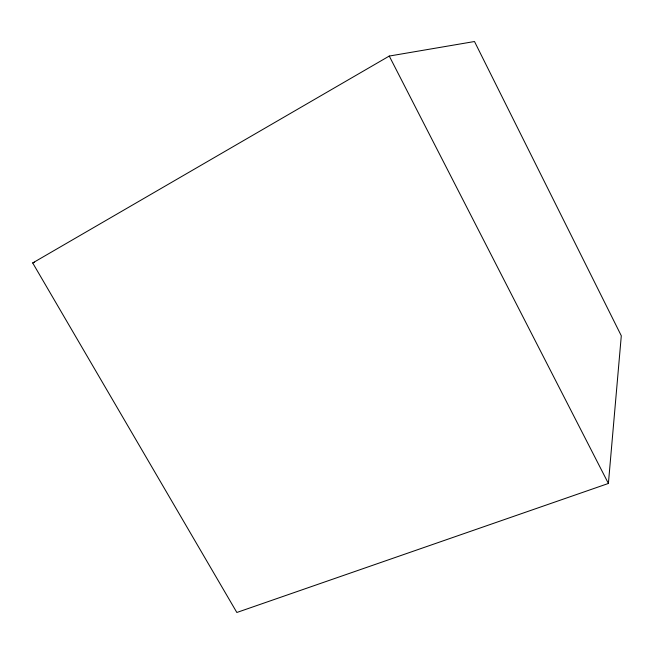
<?xml version="1.0" encoding="UTF-8"?>
<svg xmlns="http://www.w3.org/2000/svg" width="654" height="654" viewBox="0 0 654 654"><rect width="100%" height="100%" fill="white"/><g stroke="black" fill="none" stroke-linecap="round" stroke-linejoin="round"><path stroke-width="0.98" d="M608.4 483.461L621.3 335.78L474.493 41.521L389.261 56.056L32.7 262.957L236.846 612.479L608.4 483.461L389.261 56.056M32.7 262.957L34.588 262.189"/></g></svg>
